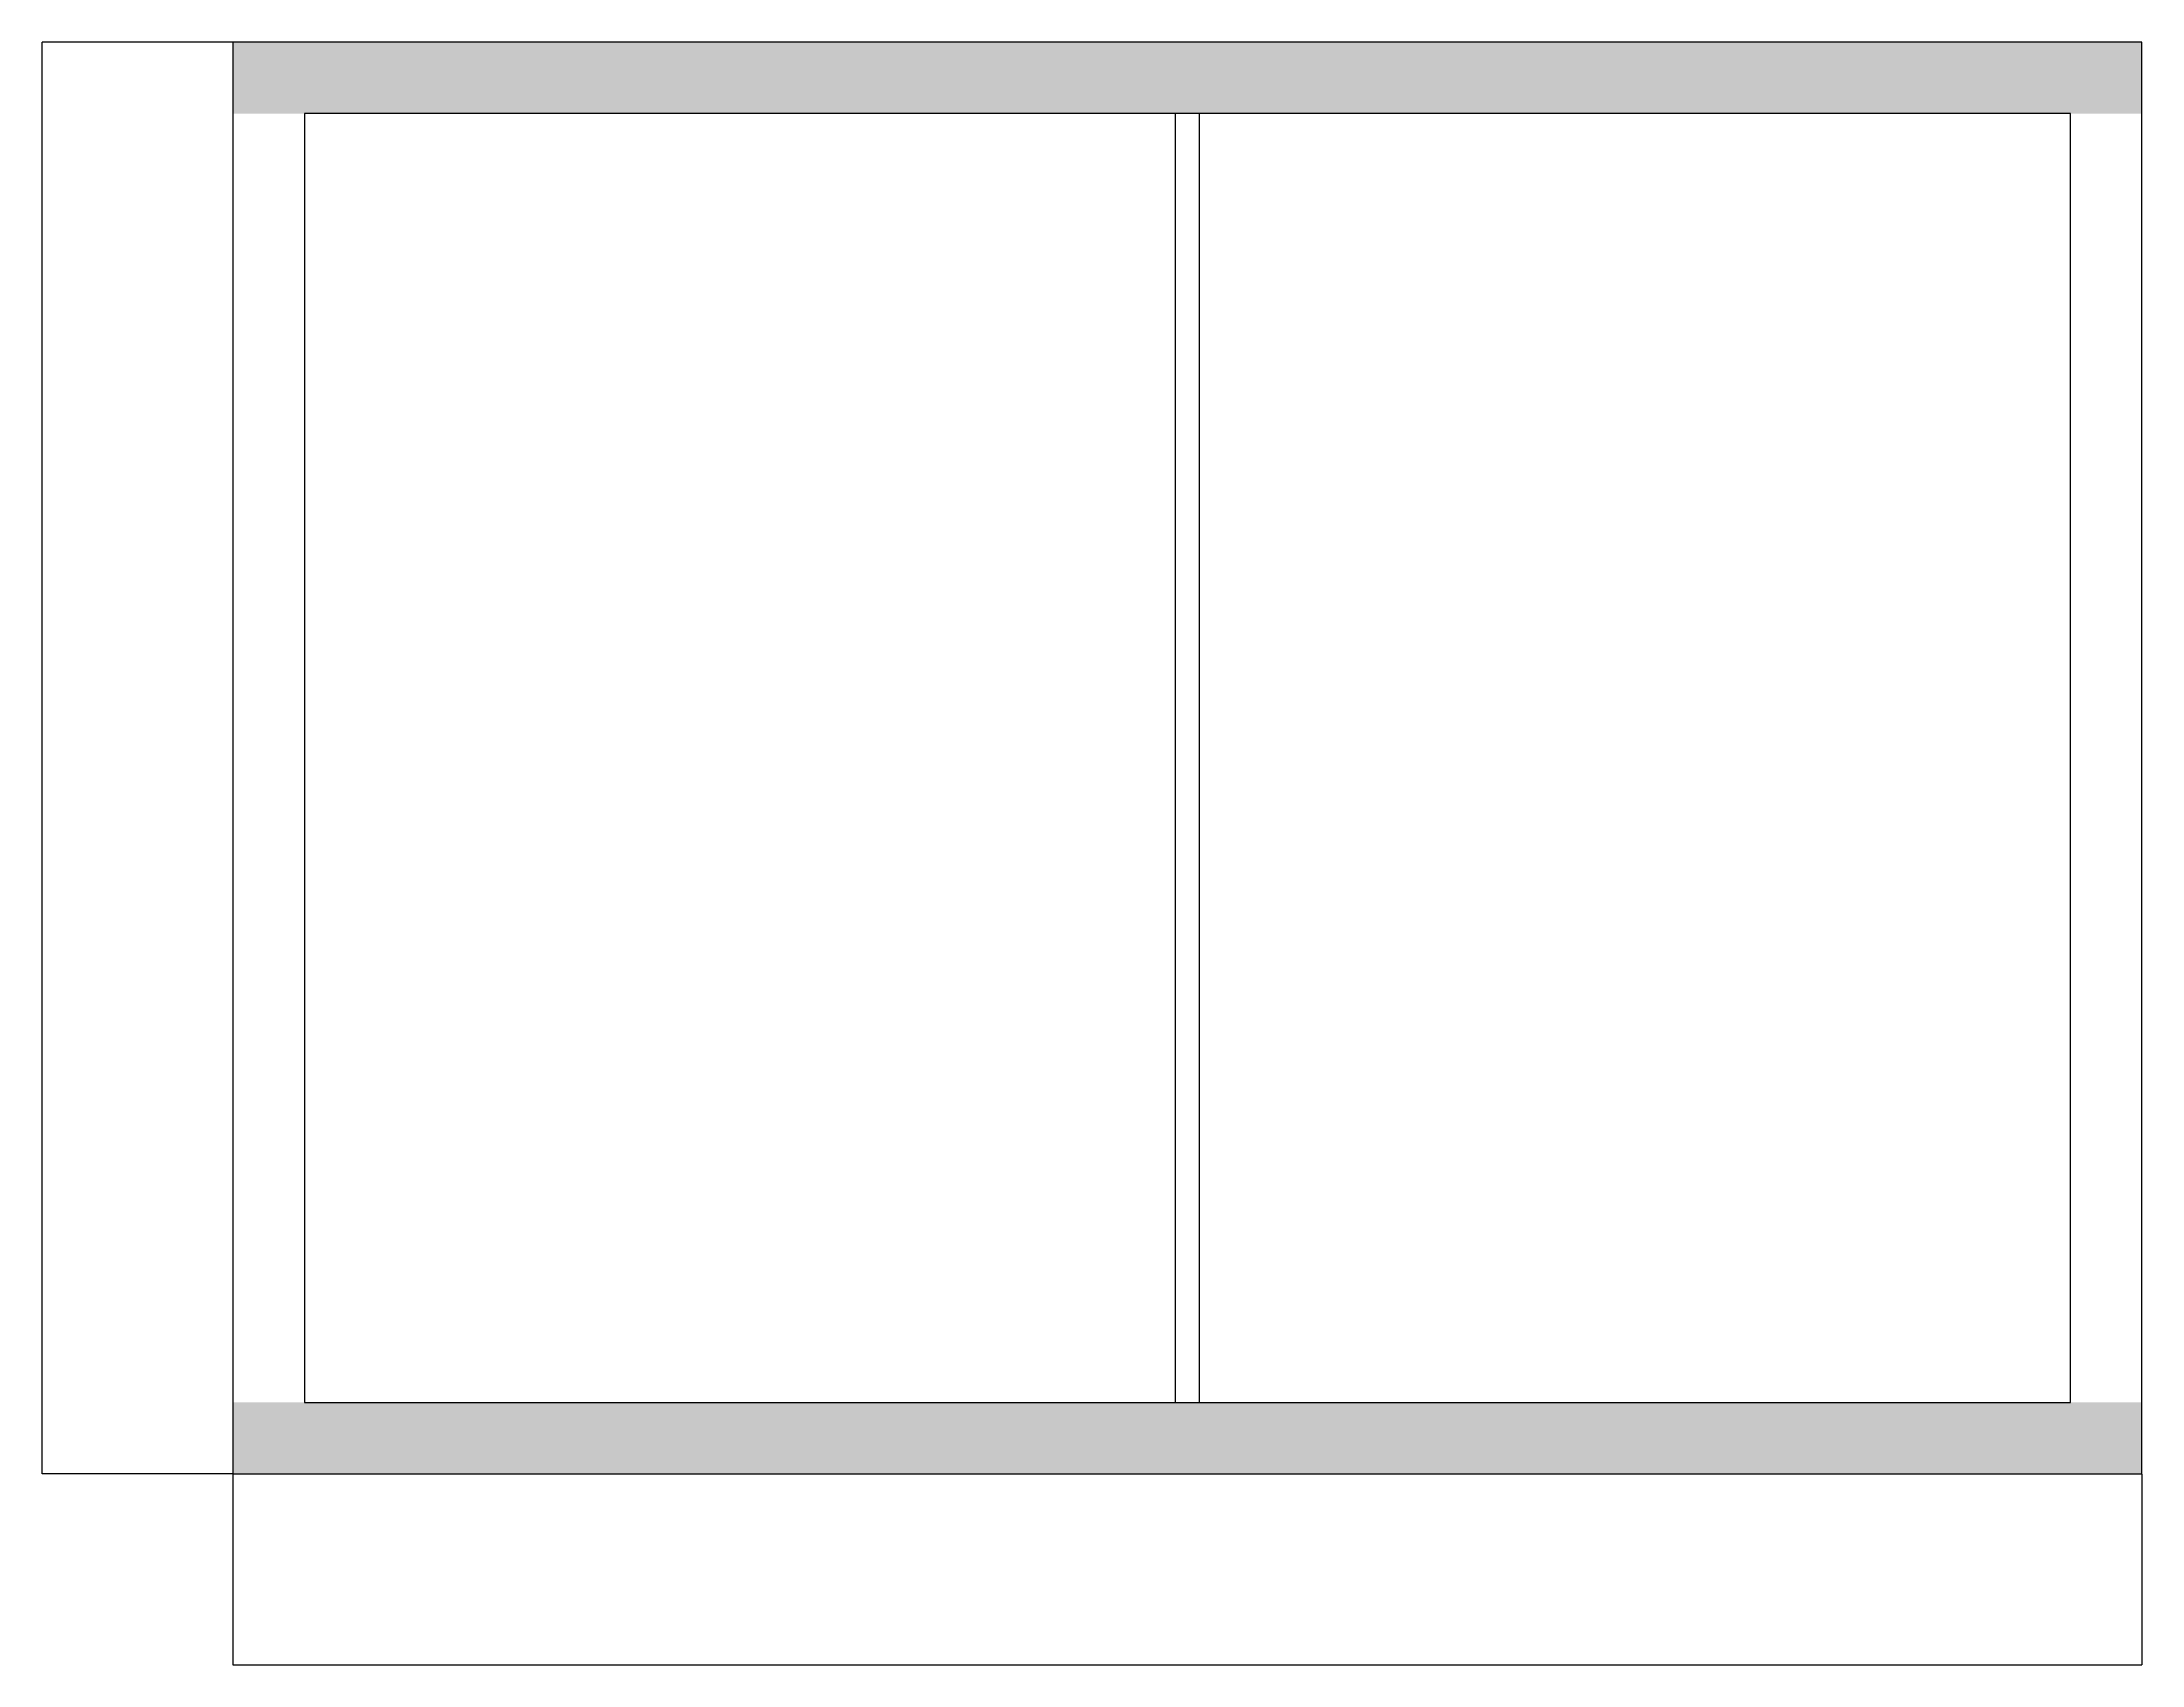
# Model space of a CAD drawing. Header units: millimetres. Extents: x -800 to 8000, y -800 to 6000.
import ezdxf

# ---------------------------------------------------------------- set-up
doc = ezdxf.new("R2010")
doc.units = ezdxf.units.MM
doc.styles.add('OpenSansCondensed-Light', font='OpenSansCondensed-Light.ttf')
doc.dimstyles.new('EZDXF', dxfattribs={"dimtxt": 0.25, "dimasz": 0.175, "dimexe": 0.375, "dimexo": 0.125, "dimgap": 0.1, "dimtad": 1, "dimlfac": 100, "dimzin": 12, "dimdsep": 46, "dimtxsty": 'OpenSansCondensed-Light', "dimblk": 'ARCHTICK', "dimcen": 2.5, "dimazin": 3, "dimtfac": 0.5, "dimtmove": 2, "dimatfit": 3})

# ---------------------------------------------------------------- blocks, each defined once
blk = doc.blocks.new('_ARCHTICK')
at = {"color": 0, "linetype": 'BYBLOCK', "const_width": 0.15}
blk.add_lwpolyline([(-0.5, -0.5), (0.5, 0.5)], dxfattribs=at)

msp = doc.modelspace()

# ---------------------------------------------------------------- hatches: boundary and pattern name
at = {"layer": 'A-WALL'}
msp.add_hatch(color=1, dxfattribs=at).paths.add_polyline_path([(0, 0), (8000, 0), (8000, 300), (0, 300)])
at = {"layer": 'A-WALL-PATT'}
msp.add_hatch(color=2, dxfattribs=at).paths.add_polyline_path([(0, 5700), (8000, 5700), (8000, 6000), (0, 6000)])

# ---------------------------------------------------------------- linework, layer by layer
at = {"layer": 'A-WALL'}
for p, q in [((3950, 300), (3950, 5700)), ((4050, 300), (4050, 5700))]:
    msp.add_line(p, q, dxfattribs=at)
for points in [[(0, 0), (8000, 0), (8000, 6000), (0, 6000)], [(300, 300), (7700, 300), (7700, 5700), (300, 5700)]]:
    msp.add_lwpolyline(points, close=True, dxfattribs=at)

# ---------------------------------------------------------------- dimensions: what is measured, and where the dimension line sits
at = {"layer": 'A-DIMS'}
msp.add_linear_dim(base=(-800, 0), p1=(0, 0), p2=(0, 6000), angle=90, dimstyle='EZDXF', dxfattribs=at).render()
at = {"layer": 'A-WALL'}
msp.add_linear_dim(base=(0, -800), p1=(0, 0), p2=(8000, 0), dimstyle='EZDXF', dxfattribs=at).render()

doc.saveas('drawing.dxf')
